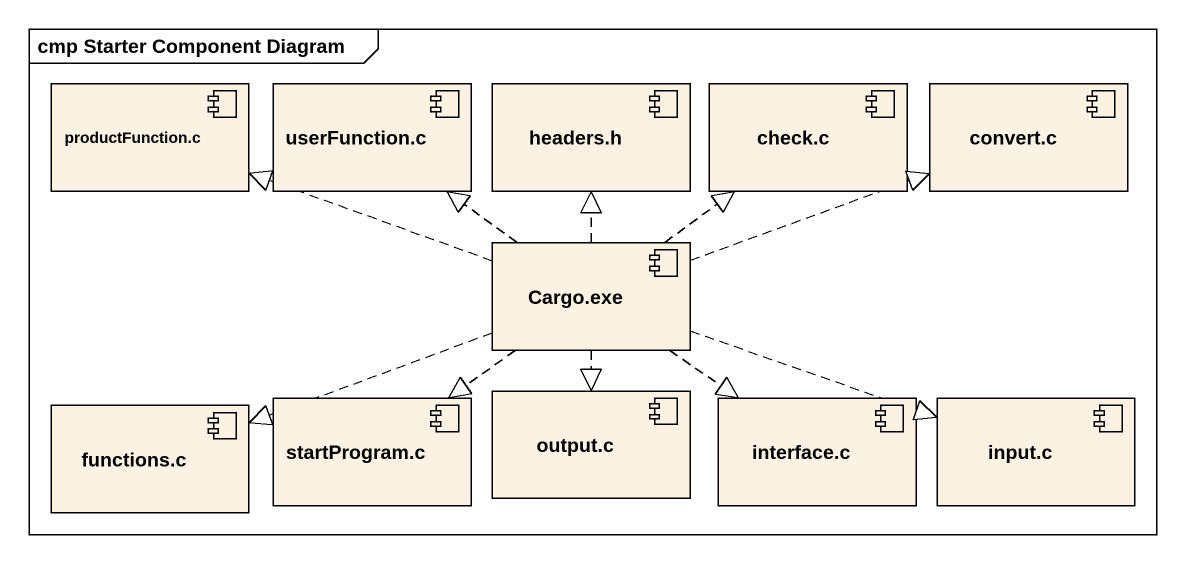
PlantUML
@startuml
mainframe cmp Starter Component Diagram
component "productFunction.c" as productFunction_c
component "userFunction.c" as userFunction_c
component "headers.h" as headers_h
component "check.c" as check_c
component "convert.c" as convert_c
component "Cargo.exe" as Cargo_exe
component "functions.c" as functions_c
component "startProgram.c" as startProgram_c
component "output.c" as output_c
component "interface.c" as interface_c
component "input.c" as input_c
Cargo_exe .left.|> productFunction_c
Cargo_exe .up.|> userFunction_c
Cargo_exe .up.|> headers_h
Cargo_exe .up.|> check_c
Cargo_exe .right.|> convert_c
Cargo_exe .left.|> functions_c
Cargo_exe ..|> startProgram_c
Cargo_exe ..|> output_c
Cargo_exe ..|> interface_c
Cargo_exe .right.|> input_c
@enduml
